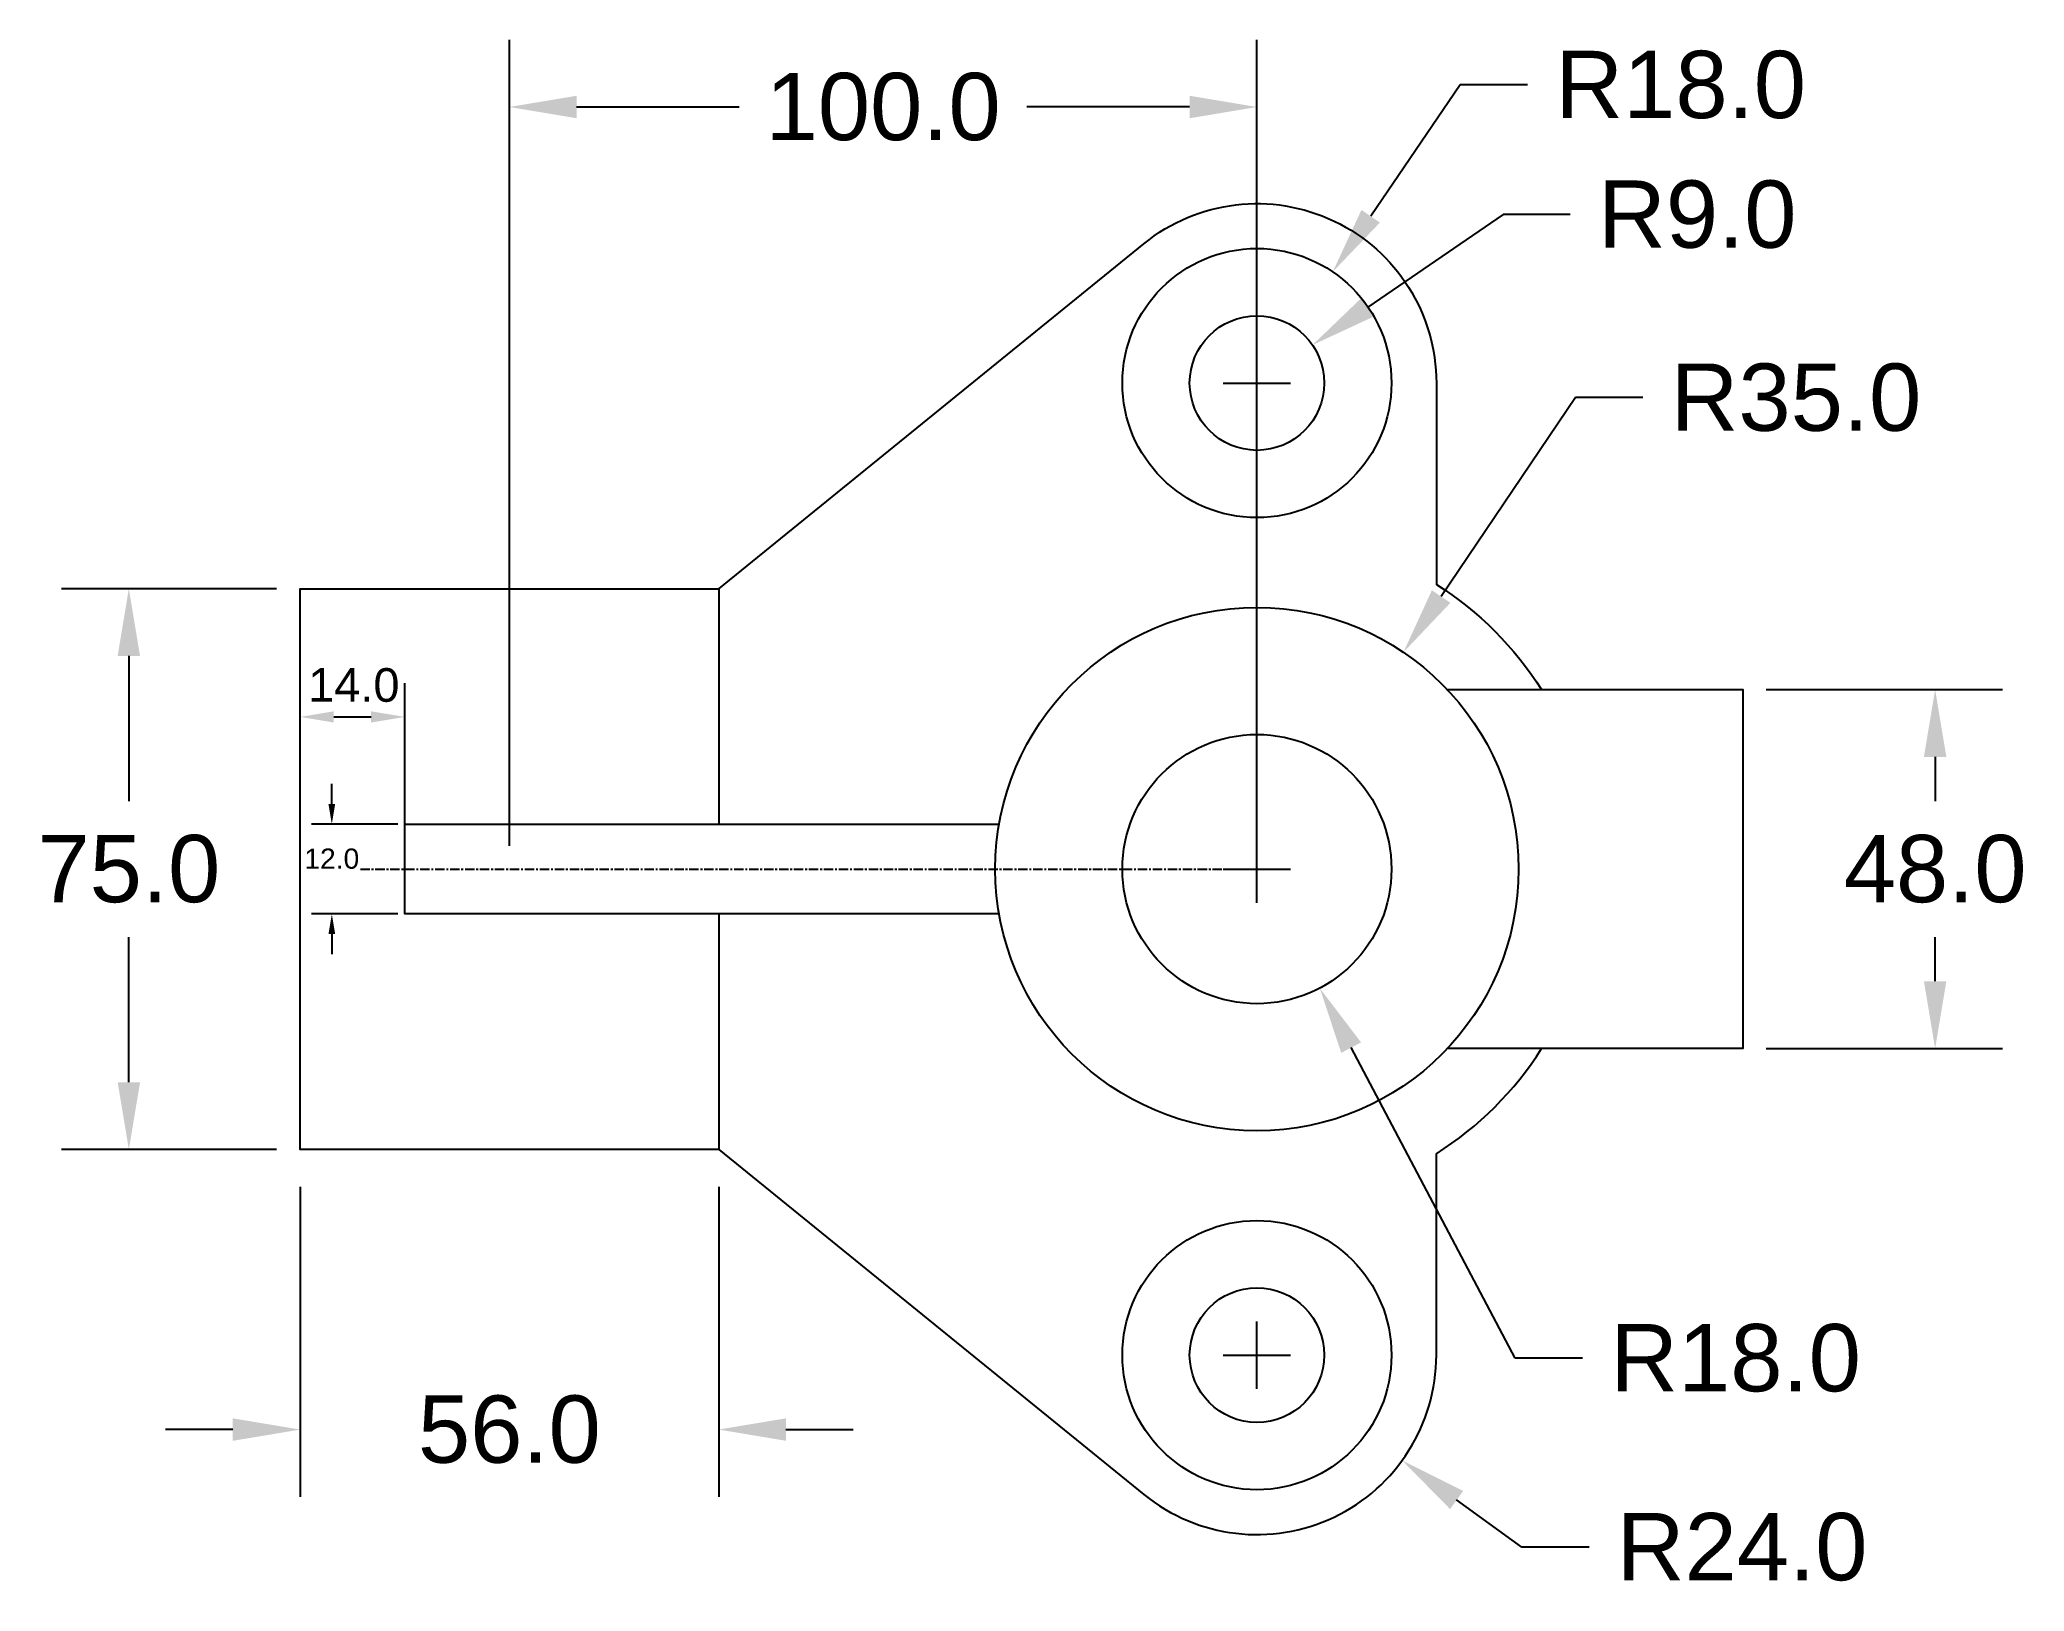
# Model space of a CAD drawing. Header units: millimetres. Extents: x 209 to 475, y 69 to 276.
import ezdxf

# ---------------------------------------------------------------- set-up
doc = ezdxf.new("R2010")
doc.units = ezdxf.units.MM
doc.header["$MEASUREMENT"] = 0
doc.linetypes.add('CENTER', pattern=[2, 1.25, -0.25, 0.25, -0.25])
doc.styles.get("Standard").update_dxf_attribs({"font": 'arial.ttf'})
doc.dimstyles.get("Standard").update_dxf_attribs({"dimscale": 50, "dimtxt": 0.18, "dimasz": 0.18, "dimexe": 0.18, "dimexo": 0.0625, "dimgap": 0.09, "dimtad": 0, "dimtih": 1, "dimtoh": 1, "dimdec": 1, "dimzin": 0, "dimdsep": 46, "dimtxsty": 'Standard', "dimcen": 0.09, "dimadec": 0, "dimazin": 0, "dimtfac": 1, "dimtdec": 1, "dimtofl": 0, "dimtmove": 0, "dimatfit": 3, "dimfxl": 1, "dimtolj": 1, "dimtzin": 0, "dimarcsym": 0})

# ---------------------------------------------------------------- blocks, each defined once
blk = doc.blocks.new('*D6')
at = {"color": 0, "lineweight": -2, "transparency": 16777216}
for p, q in [((405.16, 252.96), (387.09, 240.6)), ((414.16, 252.96), (405.16, 252.96)), ((372.24, 225.93), (372.24, 234.93)), ((367.74, 230.43), (376.74, 230.43))]:
    blk.add_line(p, q, dxfattribs=at)
at = {"color": 0, "transparency": 16777216}
blk.add_solid([(386.24, 241.83), (387.94, 239.36), (379.66, 235.51)], dxfattribs=at)
at = {"layer": 'Defpoints', "color": 0, "transparency": 16777216}
for p in [(379.66, 235.51), (372.24, 230.43)]:
    blk.add_point(p, dxfattribs=at)
at = {"color": 0, "transparency": 16777216, "insert": (431.14, 252.96), "char_height": 9, "attachment_point": 5}
blk.add_mtext('\\A1;R9.0', dxfattribs=at)
blk = doc.blocks.new('*D7')
at = {"color": 0, "lineweight": -2, "transparency": 16777216}
for p, q in [((399.44, 270.3), (387.46, 252.73)), ((408.44, 270.3), (399.44, 270.3)), ((372.24, 225.93), (372.24, 234.93)), ((367.74, 230.43), (376.74, 230.43))]:
    blk.add_line(p, q, dxfattribs=at)
at = {"color": 0, "transparency": 16777216}
blk.add_solid([(386.22, 253.58), (388.69, 251.89), (382.38, 245.3)], dxfattribs=at)
at = {"layer": 'Defpoints', "color": 0, "transparency": 16777216}
for p in [(382.38, 245.3), (372.24, 230.43)]:
    blk.add_point(p, dxfattribs=at)
at = {"color": 0, "transparency": 16777216, "insert": (428.92, 270.3), "char_height": 9, "attachment_point": 5}
blk.add_mtext('\\A1;R18.0', dxfattribs=at)
blk = doc.blocks.new('*D8')
at = {"color": 0, "lineweight": -2, "transparency": 16777216}
for p, q in [((372.24, 95.93), (372.24, 104.93)), ((367.74, 100.43), (376.74, 100.43)), ((407.66, 74.75), (398.95, 81.06)), ((416.66, 74.75), (407.66, 74.75))]:
    blk.add_line(p, q, dxfattribs=at)
at = {"color": 0, "transparency": 16777216}
blk.add_solid([(399.84, 82.27), (398.07, 79.84), (391.67, 86.34)], dxfattribs=at)
at = {"layer": 'Defpoints', "color": 0, "transparency": 16777216}
for p in [(372.24, 100.43), (391.67, 86.34)]:
    blk.add_point(p, dxfattribs=at)
at = {"color": 0, "transparency": 16777216, "insert": (437.14, 74.75), "char_height": 9, "attachment_point": 5}
blk.add_mtext('\\A1;R24.0', dxfattribs=at)
blk = doc.blocks.new('*D9')
at = {"color": 0, "lineweight": -2, "transparency": 16777216}
for p, q in [((272.24, 168.55), (272.24, 276.35)), ((372.24, 168.55), (372.24, 276.35)), ((281.24, 267.35), (302.99, 267.35)), ((363.24, 267.35), (341.48, 267.35))]:
    blk.add_line(p, q, dxfattribs=at)
at = {"color": 0, "transparency": 16777216}
for points in [[(281.24, 268.85), (281.24, 265.85), (272.24, 267.35)], [(363.24, 268.85), (363.24, 265.85), (372.24, 267.35)]]:
    blk.add_solid(points, dxfattribs=at)
at = {"layer": 'Defpoints', "color": 0, "transparency": 16777216}
for p in [(272.24, 267.35), (272.24, 165.43), (372.24, 165.43)]:
    blk.add_point(p, dxfattribs=at)
at = {"color": 0, "transparency": 16777216, "insert": (322.24, 267.35), "char_height": 9, "attachment_point": 5}
blk.add_mtext('\\A1;100.0', dxfattribs=at)
blk = doc.blocks.new('*D10')
at = {"color": 0, "lineweight": -2, "transparency": 16777216}
for p, q in [((440.36, 189.43), (471.96, 189.43)), ((462.96, 180.43), (462.96, 174.52)), ((462.96, 150.43), (462.96, 156.33)), ((440.36, 141.43), (471.96, 141.43))]:
    blk.add_line(p, q, dxfattribs=at)
at = {"color": 0, "transparency": 16777216}
for points in [[(461.46, 180.43), (464.46, 180.43), (462.96, 189.43)], [(461.46, 150.43), (464.46, 150.43), (462.96, 141.43)]]:
    blk.add_solid(points, dxfattribs=at)
at = {"layer": 'Defpoints', "color": 0, "transparency": 16777216}
for p in [(437.24, 189.43), (437.24, 141.43), (462.96, 141.43)]:
    blk.add_point(p, dxfattribs=at)
at = {"color": 0, "transparency": 16777216, "insert": (462.96, 165.43), "char_height": 9, "attachment_point": 5}
blk.add_mtext('\\A1;48.0', dxfattribs=at)
blk = doc.blocks.new('*D11')
at = {"color": 0, "lineweight": -2, "transparency": 16777216}
for p, q in [((241.11, 202.93), (212.34, 202.93)), ((221.34, 193.93), (221.34, 174.52)), ((221.34, 136.93), (221.34, 156.33)), ((241.11, 127.93), (212.34, 127.93))]:
    blk.add_line(p, q, dxfattribs=at)
at = {"color": 0, "transparency": 16777216}
for points in [[(219.84, 193.93), (222.84, 193.93), (221.34, 202.93)], [(219.84, 136.93), (222.84, 136.93), (221.34, 127.93)]]:
    blk.add_solid(points, dxfattribs=at)
at = {"layer": 'Defpoints', "color": 0, "transparency": 16777216}
for p in [(244.24, 202.93), (221.34, 127.93), (244.24, 127.93)]:
    blk.add_point(p, dxfattribs=at)
at = {"color": 0, "transparency": 16777216, "insert": (221.34, 165.43), "char_height": 9, "attachment_point": 5}
blk.add_mtext('\\A1;75.0', dxfattribs=at)
blk = doc.blocks.new('*D12')
at = {"color": 0, "lineweight": -2, "transparency": 16777216}
for p, q in [((244.24, 122.95), (244.24, 81.47)), ((300.24, 122.95), (300.24, 81.47)), ((235.24, 90.47), (226.24, 90.47)), ((309.24, 90.47), (318.24, 90.47))]:
    blk.add_line(p, q, dxfattribs=at)
at = {"color": 0, "transparency": 16777216}
for points in [[(235.24, 91.97), (235.24, 88.97), (244.24, 90.47)], [(309.24, 91.97), (309.24, 88.97), (300.24, 90.47)]]:
    blk.add_solid(points, dxfattribs=at)
at = {"layer": 'Defpoints', "color": 0, "transparency": 16777216}
for p in [(244.24, 126.07), (300.24, 126.07), (300.24, 90.47)]:
    blk.add_point(p, dxfattribs=at)
at = {"color": 0, "transparency": 16777216, "insert": (272.24, 90.47), "char_height": 9, "attachment_point": 5}
blk.add_mtext('\\A1;56.0', dxfattribs=at)
blk = doc.blocks.new('*D13')
at = {"color": 0, "lineweight": -2, "transparency": 16777216}
for p, q in [((414.86, 228.48), (396.88, 201.88)), ((423.86, 228.48), (414.86, 228.48)), ((372.24, 160.93), (372.24, 169.93)), ((367.74, 165.43), (376.74, 165.43))]:
    blk.add_line(p, q, dxfattribs=at)
at = {"color": 0, "transparency": 16777216}
blk.add_solid([(395.64, 202.72), (398.12, 201.04), (391.84, 194.43)], dxfattribs=at)
at = {"layer": 'Defpoints', "color": 0, "transparency": 16777216}
for p in [(391.84, 194.43), (372.24, 165.43)]:
    blk.add_point(p, dxfattribs=at)
at = {"color": 0, "transparency": 16777216, "insert": (444.34, 228.48), "char_height": 9, "attachment_point": 5}
blk.add_mtext('\\A1;R35.0', dxfattribs=at)
blk = doc.blocks.new('*D14')
at = {"color": 0, "lineweight": -2, "transparency": 16777216}
for p, q in [((372.24, 160.93), (372.24, 169.93)), ((367.74, 165.43), (376.74, 165.43)), ((406.78, 100.02), (384.84, 141.55)), ((415.78, 100.02), (406.78, 100.02))]:
    blk.add_line(p, q, dxfattribs=at)
at = {"color": 0, "transparency": 16777216}
blk.add_solid([(386.17, 142.25), (383.52, 140.85), (380.64, 149.51)], dxfattribs=at)
at = {"layer": 'Defpoints', "color": 0, "transparency": 16777216}
for p in [(372.24, 165.43), (380.64, 149.51)]:
    blk.add_point(p, dxfattribs=at)
at = {"color": 0, "transparency": 16777216, "insert": (436.26, 100.02), "char_height": 9, "attachment_point": 5}
blk.add_mtext('\\A1;R18.0', dxfattribs=at)
blk = doc.blocks.new('*D15')
at = {"color": 0, "lineweight": -2, "transparency": 16777216}
for p, q in [((244.24, 166.99), (244.24, 190.28)), ((258.24, 166.99), (258.24, 190.28)), ((248.74, 185.78), (253.74, 185.78))]:
    blk.add_line(p, q, dxfattribs=at)
at = {"color": 0, "transparency": 16777216}
for points in [[(248.74, 186.53), (248.74, 185.03), (244.24, 185.78)], [(253.74, 186.53), (253.74, 185.03), (258.24, 185.78)]]:
    blk.add_solid(points, dxfattribs=at)
at = {"layer": 'Defpoints', "color": 0, "transparency": 16777216}
for p in [(258.24, 185.78), (244.24, 165.43), (258.24, 165.43)]:
    blk.add_point(p, dxfattribs=at)
at = {"color": 0, "transparency": 16777216, "insert": (251.43, 190.02), "char_height": 4.5, "attachment_point": 5}
blk.add_mtext('\\A1;14.0', dxfattribs=at)
blk = doc.blocks.new('*D16')
at = {"color": 0, "lineweight": -2, "transparency": 16777216}
for p, q in [((248.49, 174.13), (248.49, 176.83)), ((257.3, 171.43), (245.79, 171.43)), ((257.3, 159.43), (245.79, 159.43)), ((248.49, 156.73), (248.49, 154.03))]:
    blk.add_line(p, q, dxfattribs=at)
at = {"color": 0, "transparency": 16777216}
for points in [[(248.04, 174.13), (248.94, 174.13), (248.49, 171.43)], [(248.04, 156.73), (248.94, 156.73), (248.49, 159.43)]]:
    blk.add_solid(points, dxfattribs=at)
at = {"layer": 'Defpoints', "color": 0, "transparency": 16777216}
for p in [(258.24, 171.43), (248.49, 159.43), (258.24, 159.43)]:
    blk.add_point(p, dxfattribs=at)
at = {"color": 0, "transparency": 16777216, "insert": (248.49, 166.81), "char_height": 2.7, "attachment_point": 5}
blk.add_mtext('\\A1;12.0', dxfattribs=at)

msp = doc.modelspace()

# ---------------------------------------------------------------- linework, layer by layer
at = {"linetype": 'CENTER'}
msp.add_line((252.31, 165.43), (372.24, 165.43), dxfattribs=at)
for points in [[(300.24, 202.93), (357.12, 249.07, -0.631241), (396.24, 230.43), (396.24, 203.49, -0.111894), (410.3, 189.43)], [(300.24, 127.93), (357.12, 81.79, 0.631241), (396.24, 100.43), (396.24, 127.36, 0.111894), (410.3, 141.43)]]:
    msp.add_lwpolyline(points, format="xyb")
for points in [[(300.24, 159.43), (300.24, 127.93), (244.24, 127.93), (244.24, 202.93), (300.24, 202.93), (300.24, 171.43)], [(397.71, 189.43), (437.24, 189.43), (437.24, 141.43), (397.71, 141.43)], [(337.76, 159.43), (258.24, 159.43), (258.24, 171.43), (337.76, 171.43)]]:
    msp.add_lwpolyline(points)
for centre, radius in [((372.24, 230.43), 18), ((372.24, 230.43), 18), ((372.24, 230.43), 9), ((372.24, 230.43), 9), ((372.24, 165.43), 35), ((372.24, 165.43), 18), ((372.24, 100.43), 18), ((372.24, 100.43), 18), ((372.24, 100.43), 9), ((372.24, 100.43), 9)]:
    msp.add_circle(centre, radius)

# ---------------------------------------------------------------- dimensions: what is measured, and where the dimension line sits
dim = msp.add_linear_dim(base=(272.24, 267.35), p1=(372.24, 165.43), p2=(272.24, 165.43), dimstyle='Standard')
dim.commit()
dim.dimension.update_dxf_attribs({"geometry": '*D9', "text_midpoint": (322.24, 267.35), "dimtype": 160})
for center, mpoint, picture, middle in [((372.24, 230.43), (382.38, 245.3), '*D7', (428.92, 270.3)), ((372.24, 230.43), (379.66, 235.51), '*D6', (431.14, 252.96)), ((372.24, 165.43), (391.84, 194.43), '*D13', (444.34, 228.48)), ((372.24, 165.43), (380.64, 149.51), '*D14', (436.26, 100.02)), ((372.24, 100.43), (391.67, 86.34), '*D8', (437.14, 74.75))]:
    dim = msp.add_radius_dim(center=center, mpoint=mpoint, dimstyle='Standard')
    dim.commit()
    dim.dimension.update_dxf_attribs({"geometry": picture, "text_midpoint": middle, "dimtype": 164})
for base, p1, p2, picture, middle in [((221.34, 127.93), (244.24, 202.93), (244.24, 127.93), '*D11', (221.34, 165.43)), ((462.96, 141.43), (437.24, 189.43), (437.24, 141.43), '*D10', (462.96, 165.43))]:
    dim = msp.add_linear_dim(base=base, p1=p1, p2=p2, angle=90, dimstyle='Standard')
    dim.commit()
    dim.dimension.update_dxf_attribs({"geometry": picture, "text_midpoint": middle})
dim = msp.add_linear_dim(base=(258.24, 185.78), p1=(244.24, 165.43), p2=(258.24, 165.43), dimstyle='Standard', override={"dimscale": 25, "dimtmove": 2})
dim.commit()
dim.dimension.update_dxf_attribs({"geometry": '*D15', "text_midpoint": (251.43, 190.02), "dimtype": 160})
dim = msp.add_linear_dim(base=(248.49, 159.43), p1=(258.24, 171.43), p2=(258.24, 159.43), angle=270, dimstyle='Standard', override={"dimscale": 15})
dim.commit()
dim.dimension.update_dxf_attribs({"geometry": '*D16', "text_midpoint": (248.49, 166.81), "dimtype": 161})
dim = msp.add_linear_dim(base=(300.24, 90.47), p1=(244.24, 126.07), p2=(300.24, 126.07), dimstyle='Standard')
dim.commit()
dim.dimension.update_dxf_attribs({"geometry": '*D12', "text_midpoint": (272.24, 90.47)})

doc.saveas('drawing.dxf')
